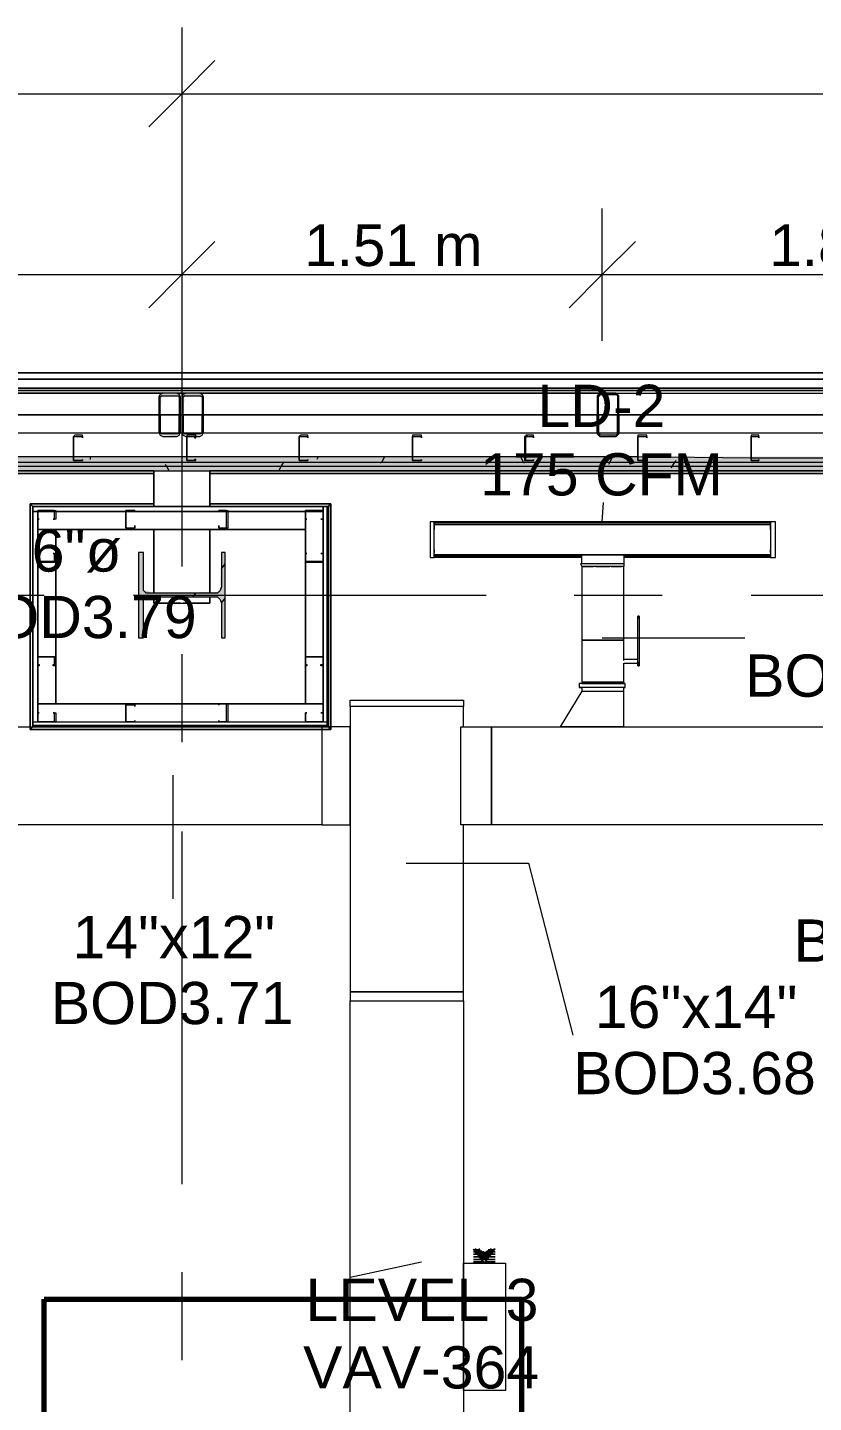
# Model space of a CAD drawing. Header units: metres. Extents: x -2 to 237, y -8 to 52.
# Drawn here: x 15.507 to 18.334, y 43.738 to 48.683 of the extents above; entities that cross this region are included whole.
import ezdxf

# ---------------------------------------------------------------- set-up
doc = ezdxf.new("R2010")
doc.units = ezdxf.units.M
doc.layers.add('HVAC - Ductos', color=5, linetype='Continuous', lineweight=0)
doc.layers.add('PDF4_Text', color=7, linetype='Continuous', lineweight=0)
doc.layers.add('PDF4_Geometry', color=7, linetype='Continuous', lineweight=0, true_color=0xaaaaaa)
doc.layers.add('PDF4_Solid Fills', color=7, linetype='Continuous', lineweight=0, true_color=0xffffff)
doc.styles.add('PDF Helvetica', font='')
doc.styles.get('PDF Helvetica').set_extended_font_data('Helvetica')

msp = doc.modelspace()

# ---------------------------------------------------------------- hatches: boundary and pattern name
at = {"layer": 'PDF4_Solid Fills', "lineweight": 0, "transparency": 33554559}
for points in [[(15.98, 47.2263), (15.9846, 47.2309), (15.9892, 47.3592), (16.0533, 47.3592), (16.0487, 47.2263), (15.9892, 47.2217), (15.9892, 47.2263), (15.9846, 47.2263), (15.9846, 47.2172), (15.9938, 47.2172), (16.0442, 47.2126), (16.0442, 47.2172), (16.0533, 47.2217), (16.0579, 47.3631), (16.0579, 47.3638), (16.0533, 47.3684), (15.9846, 47.3684), (15.98, 47.3592)], [(16.0625, 47.2263), (16.0671, 47.2309), (16.0717, 47.3592), (16.1358, 47.3592), (16.1313, 47.2263), (16.0717, 47.2217), (16.0717, 47.2263), (16.0671, 47.2263), (16.0671, 47.2172), (16.0763, 47.2172), (16.1267, 47.2126), (16.1267, 47.2172), (16.1358, 47.2217), (16.1404, 47.3632), (16.1404, 47.3638), (16.1358, 47.3684), (16.0671, 47.3684), (16.0625, 47.3592)], [(4.613, 47.121), (56.1701, 47.121), (56.3746, 47.1164), (56.3763, 47.1164), (56.3763, 47.1347), (18.1105, 47.1393), (4.613, 47.1393)], [(4.613, 47.1072), (56.1701, 47.1072), (56.3759, 47.1026), (56.3763, 47.1026), (56.3763, 47.121), (4.613, 47.121)], [(56.1701, 47.0889), (56.3763, 47.0843), (56.3763, 47.1072), (4.613, 47.1072), (4.613, 47.0889)], [(16.2046, 46.7957), (16.2, 46.6628), (16.1908, 46.6537), (15.948, 46.6491), (15.948, 46.6537), (15.9343, 46.6582), (15.9251, 46.6582), (15.9251, 46.7957), (15.9067, 46.7957), (15.9067, 46.4887), (15.9251, 46.4887), (15.9251, 46.6307), (15.9297, 46.6353), (16.1954, 46.6353), (16.2046, 46.6261), (16.2046, 46.4887), (16.2183, 46.4887), (16.2183, 46.7957)]]:
    msp.add_hatch(color=256, dxfattribs=at).paths.add_polyline_path(points)
h = msp.add_hatch(color=256, dxfattribs=at)
h.paths.add_polyline_path([(17.5653, 47.2172), (17.6249, 47.2126), (17.6249, 47.2172)])
h.paths.add_polyline_path([(17.5607, 47.2217), (17.5653, 47.2172), (17.5653, 47.2217)])
h.paths.add_polyline_path([(17.6294, 47.3638), (17.6294, 47.2217), (17.634, 47.3638)])
h.paths.add_polyline_path([(17.5653, 47.3638), (17.6249, 47.3684), (17.5607, 47.3684), (17.5561, 47.3638), (17.5561, 47.2217), (17.5607, 47.3592)])
h = msp.add_hatch(color=256, dxfattribs=at)
h.paths.add_polyline_path([(17.327, 47.2126), (17.327, 47.2172), (17.2996, 47.2172)])
h.paths.add_polyline_path([(17.2996, 47.2126), (17.295, 47.2126), (17.295, 47.1256), (17.295, 47.1256)])

# ---------------------------------------------------------------- linework, layer by layer
at = {"layer": 'HVAC - Ductos', "color": 252, "lineweight": 0, "true_color": 0x939598}
for points in [[(16.0625, 48.6833), (16.0625, 48.445), (16.0625, 48.2068)], [(16.1816, 48.5642), (16.0625, 48.445), (15.9434, 48.3259)], [(6.6289, 48.445), (16.0625, 48.445), (25.2579, 48.445), (37.4404, 48.445), (46.6541, 48.445), (56.0876, 48.445)], [(16.0625, 48.0327), (16.0625, 47.7945), (16.0625, 47.5562)], [(17.5745, 47.5562), (17.5745, 47.7945), (17.5745, 48.0327)], [(16.1816, 47.9136), (16.0625, 47.7945), (15.9434, 47.6753)], [(17.6936, 47.9136), (17.5745, 47.7945), (17.4553, 47.6753)], [(6.6289, 47.7945), (8.1775, 47.7945), (16.0625, 47.7945), (17.5745, 47.7945), (19.4071, 47.7945), (21.7666, 47.7945), (23.9658, 47.7945), (37.4404, 47.7945), (40.9637, 47.7945), (43.1582, 47.7945), (45.3574, 47.7945), (46.6541, 47.7945), (47.8727, 47.7945), (49.9986, 47.7945), (52.3582, 47.7945), (54.5528, 47.7945), (56.0876, 47.7945)]]:
    msp.add_lwpolyline(points, dxfattribs=at)
at = {"layer": 'HVAC - Ductos', "lineweight": 0}
for points in [[(17.5745, 46.9056), (17.5791, 46.9744)], [(18.1792, 46.8828), (18.1792, 46.9056), (18.1792, 46.901), (16.9697, 46.901), (16.9697, 46.9056), (16.9697, 46.8828)], [(18.1792, 46.9056), (16.9697, 46.9056)], [(16.9697, 46.8323), (16.9697, 46.8415), (16.9697, 46.8506)], [(18.1792, 46.8506), (18.1792, 46.8415), (18.1792, 46.8323)], [(17.5012, 46.7774), (16.9697, 46.7774), (16.9697, 46.782), (16.9697, 46.8002), (16.9697, 46.8048), (16.9697, 46.8002), (16.9697, 46.7957)], [(16.9697, 46.782), (17.5012, 46.782)], [(17.5012, 46.7544), (17.5012, 46.7866), (17.5103, 46.7866), (17.5195, 46.7866), (17.5378, 46.7866), (17.5561, 46.7866), (17.5745, 46.7866), (17.5928, 46.7866), (17.6111, 46.7866), (17.6294, 46.7866), (17.6432, 46.7866), (17.6477, 46.7866), (17.6523, 46.7866), (17.6523, 46.7544), (17.6523, 46.7453), (17.6477, 46.7453), (17.6294, 46.7453), (17.6065, 46.7453), (17.5745, 46.7453), (17.547, 46.7453), (17.5195, 46.7453), (17.5057, 46.7453), (17.5012, 46.7453), (17.5012, 46.4795), (17.5103, 46.4795), (17.5195, 46.4795), (17.5378, 46.4795), (17.5561, 46.4795), (17.5745, 46.4795), (17.5928, 46.4795), (17.6111, 46.4795), (17.6294, 46.4795), (17.6432, 46.4795), (17.6477, 46.4795), (17.6523, 46.4795), (17.6477, 46.4795), (17.6432, 46.4795), (17.6294, 46.4795), (17.6111, 46.4795), (17.5928, 46.4795), (17.5745, 46.4795), (17.5561, 46.4795), (17.5378, 46.4795), (17.5195, 46.4795), (17.5103, 46.4795), (17.5012, 46.4795), (17.5012, 46.3284), (17.5103, 46.3284), (17.5195, 46.3284), (17.5378, 46.3284), (17.5561, 46.3284), (17.5745, 46.3284), (17.5928, 46.3284), (17.6111, 46.3284), (17.6294, 46.3284), (17.6432, 46.3284), (17.6477, 46.3284), (17.6523, 46.3284), (17.6477, 46.3284), (17.6523, 46.3284), (17.6477, 46.3284), (17.6432, 46.3284), (17.6294, 46.3284), (17.6111, 46.3284), (17.5928, 46.3284), (17.5745, 46.3284), (17.5561, 46.3284), (17.5378, 46.3284), (17.5195, 46.3284), (17.5103, 46.3284), (17.5012, 46.3284), (17.5012, 46.3238), (17.5103, 46.3238), (17.5195, 46.3238), (17.5378, 46.3238), (17.5561, 46.3238), (17.5745, 46.3238), (17.5928, 46.3238), (17.6111, 46.3238), (17.6294, 46.3238), (17.6432, 46.3238), (17.6477, 46.3238), (17.6523, 46.3238), (17.6477, 46.3238), (17.6569, 46.3238), (17.6477, 46.3238), (17.634, 46.3238), (17.6157, 46.3238), (17.5973, 46.3238), (17.5745, 46.3238), (17.5561, 46.3238), (17.5332, 46.3238), (17.5149, 46.3238), (17.5057, 46.3238), (17.4966, 46.3238), (17.492, 46.3238), (17.492, 46.31)], [(18.1792, 46.7957), (18.1792, 46.8002), (18.1792, 46.8048), (18.1792, 46.8002), (18.1792, 46.782), (18.1792, 46.7774), (17.6523, 46.7774)], [(17.6523, 46.782), (18.1792, 46.782)], [(17.6523, 46.7544), (17.6477, 46.7544), (17.6294, 46.7544), (17.6065, 46.7544), (17.5745, 46.7544), (17.547, 46.7544), (17.5195, 46.7544), (17.5057, 46.7544), (17.4966, 46.7544), (17.5012, 46.7453), (17.5057, 46.7453), (17.5103, 46.7453), (17.5195, 46.7453), (17.5378, 46.7453), (17.5424, 46.7453)], [(17.5515, 46.7453), (17.5561, 46.7453), (17.5745, 46.7453), (17.5928, 46.7453), (17.6019, 46.7453)], [(17.6065, 46.7453), (17.6111, 46.7453), (17.6294, 46.7453), (17.6432, 46.7453)], [(17.7027, 46.4108), (17.6523, 46.4108), (17.6523, 46.4795), (17.6523, 46.7453), (17.6477, 46.7453)], [(17.6523, 46.3238), (17.6523, 46.3284), (17.6523, 46.397), (17.7027, 46.397), (17.7027, 46.4016), (17.7027, 46.397), (17.7027, 46.3925), (17.7027, 46.3879), (17.7027, 46.3925), (17.7027, 46.397), (17.7027, 46.4016), (17.7027, 46.5574), (17.7027, 46.562), (17.7027, 46.5666), (17.7027, 46.562), (17.7027, 46.5574)], [(17.7073, 46.5666), (17.7027, 46.5666)], [(17.7073, 46.5574), (17.7073, 46.562), (17.7073, 46.5666), (17.7073, 46.562), (17.7073, 46.5574), (17.7073, 46.4016), (17.7073, 46.397), (17.7073, 46.3925), (17.7073, 46.3879), (17.7073, 46.3925), (17.7073, 46.397), (17.7073, 46.4016)], [(17.5745, 46.4887), (18.0876, 46.4887)], [(17.6523, 46.4062), (17.6523, 46.4108)], [(17.7027, 46.3879), (17.7027, 46.3925), (17.7027, 46.3879)], [(17.7027, 46.3879), (17.7073, 46.3879)], [(17.7073, 46.3879), (17.7073, 46.3925), (17.7073, 46.3879)], [(17.5012, 46.2963), (17.4232, 46.168), (17.4278, 46.168), (17.4462, 46.168), (17.4691, 46.168), (17.5012, 46.168), (17.5745, 46.168), (17.6065, 46.168), (17.6294, 46.168), (17.6477, 46.168), (17.6523, 46.168), (17.6523, 46.2963)], [(17.5012, 46.3238), (17.4966, 46.3238), (17.492, 46.3238)], [(17.6523, 46.31), (17.6569, 46.31), (17.6477, 46.31), (17.634, 46.31), (17.6157, 46.31), (17.5973, 46.31), (17.5745, 46.31), (17.5561, 46.31), (17.5332, 46.31), (17.5149, 46.31), (17.5057, 46.31), (17.4966, 46.31), (17.492, 46.31), (17.4966, 46.31), (17.5012, 46.31), (17.5012, 46.2963), (17.5103, 46.2963), (17.5195, 46.2963), (17.5378, 46.2963), (17.5561, 46.2963), (17.5745, 46.2963), (17.5928, 46.2963), (17.6111, 46.2963), (17.6294, 46.2963), (17.6432, 46.2963), (17.6477, 46.2963), (17.6523, 46.2963), (17.6523, 46.31), (17.6477, 46.31), (17.6432, 46.31)], [(17.5103, 46.31), (17.5057, 46.31)], [(17.5195, 46.31), (17.5149, 46.31)], [(17.6157, 46.31), (17.6111, 46.31), (17.5928, 46.31), (17.5745, 46.31), (17.5561, 46.31), (17.5378, 46.31), (17.5332, 46.31)], [(17.5424, 46.2963), (17.547, 46.2963), (17.5515, 46.2963)], [(17.6019, 46.2963), (17.6065, 46.2963)], [(17.634, 46.31), (17.6294, 46.31)], [(17.6569, 46.31), (17.6569, 46.3238)], [(17.6523, 46.168), (17.6477, 46.168), (17.6294, 46.168), (17.6065, 46.168), (17.5745, 46.168), (17.5012, 46.168), (17.4691, 46.168), (17.4462, 46.168), (17.4278, 46.168), (17.4232, 46.168)], [(16.0305, 45.9939), (16.0305, 45.5495)], [(16.8689, 45.6778), (17.3088, 45.6778), (17.4691, 45.0593)], [(17.1529, 44.2391), (17.1529, 44.2437), (17.1896, 44.2437), (17.1529, 44.2437), (17.1621, 44.2528), (17.1896, 44.2528), (17.1621, 44.2528), (17.1667, 44.262), (17.1896, 44.262), (17.1667, 44.262), (17.1759, 44.2712), (17.1896, 44.2712), (17.1759, 44.2712), (17.1804, 44.2804), (17.1896, 44.2804), (17.1804, 44.2804), (17.1896, 44.2895), (17.185, 44.2895), (17.1804, 44.2804), (17.1804, 44.2895), (17.1804, 44.2804), (17.1759, 44.2712), (17.1759, 44.2895), (17.1713, 44.2895), (17.1713, 44.2712), (17.1667, 44.262), (17.1667, 44.2895), (17.1667, 44.262), (17.1621, 44.2528), (17.1621, 44.285), (17.1575, 44.2804), (17.1575, 44.2528), (17.1529, 44.2528), (17.1529, 44.2804), (17.1529, 44.2528), (17.1483, 44.2528), (17.1483, 44.2804), (17.1438, 44.2804), (17.1438, 44.2528), (17.1392, 44.2528), (17.1392, 44.2804), (17.1392, 44.285), (17.1392, 44.2528), (17.1346, 44.262), (17.1346, 44.2895), (17.1301, 44.2895), (17.1301, 44.262), (17.1255, 44.2712), (17.1255, 44.2895), (17.1255, 44.2712), (17.1209, 44.2804), (17.1209, 44.2895), (17.1163, 44.2895), (17.1163, 44.2804), (17.1117, 44.2895), (17.1163, 44.2804), (17.1117, 44.2804), (17.1163, 44.2804), (17.1255, 44.2712), (17.1117, 44.2712), (17.1255, 44.2712), (17.1301, 44.262), (17.1117, 44.262), (17.1301, 44.262), (17.1392, 44.2528), (17.1117, 44.2528), (17.1392, 44.2528), (17.1438, 44.2437), (17.1117, 44.2437), (17.1438, 44.2437), (17.1483, 44.2391)], [(16.6673, 44.1888), (16.9238, 44.2437)]]:
    msp.add_lwpolyline(points, dxfattribs=at)
for points in [[(16.9559, 46.9056), (16.9559, 46.7774), (16.9697, 46.7774), (16.9697, 46.9056)], [(16.9697, 46.8964), (18.1792, 46.8964), (18.1792, 46.7866), (16.9697, 46.7866)], [(16.9697, 46.8873), (16.9697, 46.8828), (16.9697, 46.8782), (16.9697, 46.8828)], [(18.1975, 46.9056), (18.1792, 46.9056), (18.1792, 46.7774), (18.1975, 46.7774)], [(18.1792, 46.8782), (18.1792, 46.8828), (18.1792, 46.8873), (18.1792, 46.8828)], [(18.1792, 46.7866), (16.9697, 46.7866)], [(17.0751, 46.2413), (16.6673, 46.2413), (16.6673, 46.2642), (17.0751, 46.2642)], [(16.6673, 45.215), (16.6673, 45.1829), (17.0751, 45.1829), (17.0751, 45.215), (17.0751, 45.8152), (17.0659, 45.8152), (17.0659, 46.168), (17.0751, 46.168), (17.0751, 46.2413), (16.6673, 46.2413), (16.6673, 45.215), (17.0751, 45.215)], [(16.5665, 45.8152), (15.1462, 45.8152), (15.1462, 46.168), (16.5665, 46.168), (16.5665, 45.8152), (16.6673, 45.8152), (16.6673, 46.168), (16.5665, 46.168)], [(17.0659, 46.168), (17.1759, 46.168), (17.1759, 45.8152), (17.0659, 45.8152)], [(18.3808, 45.8152), (17.1759, 45.8152), (17.1759, 46.168), (18.3808, 46.168)], [(17.0751, 45.1829), (17.0751, 43.3595), (16.6673, 43.3595), (16.6673, 45.1829)], [(17.2263, 43.781), (17.0751, 43.781), (17.0751, 44.2391), (17.2263, 44.2391)], [(17.1575, 44.2483), (17.1483, 44.2391), (17.1483, 44.2437), (17.1438, 44.2483), (17.1438, 44.2528), (17.1483, 44.2528), (17.1529, 44.2528)]]:
    msp.add_lwpolyline(points, close=True, dxfattribs=at)
at = {"layer": 'PDF4_Geometry', "color": 252, "lineweight": 0, "true_color": 0x939598}
msp.add_lwpolyline([(16.0625, 48.6787), (16.0625, 48.2022)], dxfattribs=at)
at = {"layer": 'PDF4_Geometry', "lineweight": 0}
for points in [[(16.0625, 48.2022), (16.0625, 46.7453)], [(16.0991, 47.4417), (16.0259, 47.4417)], [(17.634, 47.4417), (17.5561, 47.4417)], [(12.9699, 47.3684), (11.5313, 47.3684), (12.9974, 47.3684), (14.5277, 47.3684), (15.9938, 47.3684), (14.5598, 47.3684)], [(16.1083, 47.2126), (16.1267, 47.2126), (16.1358, 47.2172), (16.1404, 47.2263), (16.1404, 47.3546), (16.1358, 47.3638), (16.1267, 47.3684), (16.0763, 47.3684), (16.0671, 47.3638), (16.0625, 47.3546), (16.0625, 47.2263), (16.0671, 47.2172), (16.0763, 47.2126), (16.0809, 47.2126)], [(17.5653, 47.3684), (16.1267, 47.3684), (17.5973, 47.3684), (19.1276, 47.3684), (20.5938, 47.3684), (19.1597, 47.3684)], [(17.6249, 47.3684), (19.1001, 47.3684)], [(15.98, 47.2905), (15.98, 47.2263)], [(15.9846, 47.2905), (15.9846, 47.2263)], [(16.0533, 47.2263), (16.0533, 47.2905)], [(16.0579, 47.2263), (16.0579, 47.2905)], [(16.0625, 47.2905), (16.0625, 47.2263)], [(16.0671, 47.2905), (16.0671, 47.2263)], [(16.1358, 47.2263), (16.1358, 47.2905)], [(16.1404, 47.2263), (16.1404, 47.2905)], [(17.5561, 47.2263), (17.5561, 47.2905)], [(17.5607, 47.2905), (17.5607, 47.2263)], [(17.6294, 47.2263), (17.6294, 47.2905)], [(17.634, 47.2905), (17.634, 47.2263)], [(4.613, 47.2263), (56.3763, 47.2217)], [(17.295, 47.1393), (16.8918, 47.1393), (16.4841, 47.1393), (16.0809, 47.1393), (15.6731, 47.1393), (15.2699, 47.1393), (14.8621, 47.1393), (14.4589, 47.1393)], [(19.3247, 47.1347), (18.9214, 47.1347), (18.5137, 47.1347), (18.1105, 47.1347), (17.7027, 47.1393), (17.2996, 47.1393)], [(4.613, 47.121), (56.3763, 47.1164)], [(4.613, 47.1072), (56.3763, 47.1026)], [(56.3763, 47.0843), (4.613, 47.0889)], [(6.968, 47.0889), (15.9617, 47.0889)], [(15.9617, 47.0889), (6.968, 47.0889)], [(6.968, 47.0889), (15.9617, 47.0889)], [(15.9617, 47.0889), (6.968, 47.0889)], [(15.9617, 47.0889), (6.968, 47.0889)], [(6.968, 47.0889), (15.9617, 47.0889)], [(6.968, 47.0889), (15.9617, 47.0889)], [(15.9617, 47.0889), (6.968, 47.0889)], [(6.968, 47.0889), (15.9617, 47.0889)], [(15.9617, 47.0889), (6.968, 47.0889)], [(16.1633, 47.0889), (25.1571, 47.0843)], [(25.1571, 47.0889), (16.1633, 47.0889)], [(16.1633, 47.0889), (25.1571, 47.0889)], [(25.1571, 47.0889), (16.1633, 47.0889)], [(25.1571, 47.0889), (16.1633, 47.0889)], [(16.1633, 47.0889), (25.1571, 47.0889)], [(16.1633, 47.0889), (25.1571, 47.0843)], [(25.1571, 47.0889), (16.1633, 47.0889)], [(16.1633, 47.0889), (25.1571, 47.0889)], [(25.1571, 47.0889), (16.1633, 47.0889)], [(15.5173, 46.9698), (15.5173, 46.1588)], [(15.5173, 46.9698), (15.5173, 46.9652)], [(15.5173, 46.9698), (15.5173, 46.9652)], [(15.5173, 46.1588), (15.5173, 46.9698)], [(15.9617, 46.9606), (15.5265, 46.9606), (15.9617, 46.9606)], [(15.5265, 46.9606), (15.5265, 46.168), (15.5265, 46.9606)], [(15.5265, 46.9606), (15.5265, 46.168), (15.5265, 46.9606)], [(15.5265, 46.9606), (15.5265, 46.1726), (15.5265, 46.9606)], [(15.9617, 46.9606), (15.5265, 46.9606), (15.9617, 46.9606)], [(16.5848, 46.9606), (15.5265, 46.9606), (16.5848, 46.9606)], [(16.5985, 46.9698), (16.1633, 46.9698)], [(16.1633, 46.9698), (16.5985, 46.9698)], [(16.5985, 46.9698), (16.1633, 46.9698)], [(16.1633, 46.9698), (16.5985, 46.9698)], [(16.5848, 46.1726), (16.5848, 46.9606), (16.5848, 46.1726)], [(16.5894, 46.9606), (16.594, 46.9652), (16.594, 46.9698), (16.5985, 46.9698)], [(16.5894, 46.9606), (16.594, 46.9652), (16.594, 46.9698), (16.5985, 46.9698)], [(16.5894, 46.168), (16.5894, 46.9606)], [(16.5894, 46.9606), (16.5894, 46.168)], [(16.5985, 46.1588), (16.5985, 46.9698)], [(16.5985, 46.9698), (16.5985, 46.1588)], [(16.5985, 46.1588), (16.5985, 46.9698)], [(16.5985, 46.9698), (16.5985, 46.1588)], [(16.2046, 46.7361), (16.2183, 46.7544)], [(15.5677, 46.6399), (15.2516, 46.6399)], [(17.1575, 46.6399), (15.8884, 46.6399)], [(15.9617, 46.6353), (15.9617, 46.6124), (15.9617, 46.6353)], [(16.1037, 46.6353), (16.1129, 46.6491)], [(17.7898, 46.6399), (17.4736, 46.6399)], [(19.3796, 46.6399), (18.1105, 46.6399)], [(16.0442, 46.6124), (16.0487, 46.6124), (16.0533, 46.6124), (16.0579, 46.6124), (16.0533, 46.6124), (16.0487, 46.6124), (16.0442, 46.6124), (15.9617, 46.6124), (16.1633, 46.6124), (16.0854, 46.6124), (16.0809, 46.6124), (16.0763, 46.6124), (16.0717, 46.6124), (16.0671, 46.6124), (16.0717, 46.6124), (16.0763, 46.6124), (16.0809, 46.6124), (16.0854, 46.6124)], [(16.2046, 46.6124), (16.2183, 46.6307)], [(16.0625, 46.4292), (16.0625, 46.113)], [(15.5265, 46.168), (15.5219, 46.1634), (15.5173, 46.1634), (15.5173, 46.1588)], [(15.5265, 46.168), (15.5219, 46.1634), (15.5173, 46.1634), (15.5173, 46.1588)], [(15.5173, 46.1588), (15.5219, 46.1634), (15.5265, 46.168)], [(16.5985, 46.1588), (15.5173, 46.1588)], [(15.5173, 46.1588), (16.5985, 46.1588)], [(16.5985, 46.1588), (15.5173, 46.1588)], [(15.5265, 46.1726), (15.5265, 46.168)], [(16.5848, 46.1726), (15.5265, 46.1726)], [(16.5848, 46.168), (15.5265, 46.168)], [(16.5894, 46.168), (15.5265, 46.168)], [(15.5265, 46.168), (16.5894, 46.168)], [(16.5848, 46.168), (15.5265, 46.168)], [(16.5894, 46.168), (15.5265, 46.168)], [(15.5265, 46.168), (16.5848, 46.168)], [(15.5311, 46.168), (16.5848, 46.168)], [(15.5311, 46.168), (16.5848, 46.168)], [(16.5848, 46.168), (16.5848, 46.1726)], [(16.5894, 46.168), (16.594, 46.1634), (16.594, 46.1588), (16.5985, 46.1588)], [(16.0625, 45.7923), (16.0625, 44.5232)], [(16.0625, 44.207), (16.0625, 43.8909)]]:
    msp.add_lwpolyline(points, dxfattribs=at)
for points in [[(16.0625, 47.4417), (17.5973, 47.4417), (19.1276, 47.4417), (17.5973, 47.4417), (16.0625, 47.4417), (14.5277, 47.4417)], [(16.0625, 47.4188), (14.5277, 47.4188)], [(16.0625, 47.3867), (14.5277, 47.3867)], [(16.0625, 47.3775), (14.5277, 47.3775)], [(17.5973, 47.4188), (16.0625, 47.4188)], [(17.5973, 47.3867), (16.0625, 47.3867)], [(17.5973, 47.3775), (16.0625, 47.3775)], [(19.1276, 47.4188), (17.5973, 47.4188)], [(19.1276, 47.3867), (17.5973, 47.3867)], [(19.1276, 47.3775), (17.5973, 47.3775)], [(15.9938, 47.2126), (16.0442, 47.2126), (16.0533, 47.2172), (16.0579, 47.2263), (16.0579, 47.3546), (16.0533, 47.3638), (16.0442, 47.3684), (15.9938, 47.3684), (15.9846, 47.3638), (15.98, 47.3546), (15.98, 47.2263), (15.9846, 47.2172)], [(15.9938, 47.2217), (15.9892, 47.2217), (15.9846, 47.2263), (15.9846, 47.3546), (15.9892, 47.3592), (15.9938, 47.3592), (16.0442, 47.3592), (16.0487, 47.3592), (16.0533, 47.3546), (16.0533, 47.2263), (16.0487, 47.2217), (16.0442, 47.2217)], [(16.0625, 47.3684), (16.0442, 47.3684)], [(16.0763, 47.3684), (16.0625, 47.3684)], [(16.1358, 47.2263), (16.1313, 47.2217), (16.1267, 47.2217), (16.0763, 47.2217), (16.0717, 47.2217), (16.0671, 47.2263), (16.0671, 47.3546), (16.0717, 47.3592), (16.0763, 47.3592), (16.1267, 47.3592), (16.1313, 47.3592), (16.1358, 47.3546)], [(17.634, 47.3592), (17.6294, 47.3638), (17.6249, 47.3684), (17.5653, 47.3684), (17.5607, 47.3638), (17.5561, 47.3592), (17.5561, 47.2217), (17.5607, 47.2172), (17.5653, 47.2126), (17.6249, 47.2126), (17.6294, 47.2172), (17.634, 47.2217)], [(17.5653, 47.3638), (17.6249, 47.3638), (17.6294, 47.3592), (17.6294, 47.2217), (17.6249, 47.2172), (17.5653, 47.2172), (17.5653, 47.2217), (17.5607, 47.2217), (17.5607, 47.3592), (17.5653, 47.3592)], [(14.5689, 47.2905), (15.98, 47.2905)], [(15.9846, 47.2905), (16.0533, 47.2905)], [(16.0579, 47.2905), (16.0625, 47.2905)], [(16.0671, 47.2905), (16.1358, 47.2905)], [(16.1404, 47.2905), (17.5561, 47.2905)], [(17.5607, 47.2905), (17.5973, 47.2905), (17.6294, 47.2905), (17.5973, 47.2905)], [(17.634, 47.2905), (19.091, 47.2905)], [(15.7051, 47.2172), (15.6777, 47.2172), (15.6731, 47.2126), (15.6731, 47.1255), (15.6777, 47.1255), (15.7051, 47.1255), (15.7051, 47.1301), (15.7051, 47.1255), (15.6777, 47.1255), (15.6731, 47.1255), (15.6731, 47.2126), (15.6777, 47.2126), (15.7051, 47.2126), (15.7051, 47.208)], [(16.1129, 47.2172), (16.0809, 47.2172), (16.0809, 47.2126), (16.0809, 47.1255), (16.1129, 47.1255), (16.1129, 47.1301), (16.1083, 47.1301), (16.1083, 47.1255), (16.0809, 47.1255), (16.0809, 47.2126), (16.1083, 47.2126), (16.1083, 47.208), (16.1129, 47.208)], [(16.5161, 47.2172), (16.4887, 47.2172), (16.4841, 47.2126), (16.4841, 47.1255), (16.4887, 47.1255), (16.5161, 47.1255), (16.5161, 47.1301), (16.5161, 47.1255), (16.4887, 47.1255), (16.4841, 47.1255), (16.4841, 47.2126), (16.4887, 47.2126), (16.5161, 47.2126), (16.5161, 47.208)], [(16.9238, 47.2172), (16.8918, 47.2172), (16.8918, 47.2126), (16.8918, 47.1255), (16.9238, 47.1255), (16.9238, 47.1301), (16.9238, 47.1255), (16.8918, 47.1255), (16.8918, 47.2126), (16.9238, 47.2126), (16.9238, 47.208)], [(17.327, 47.2172), (17.2996, 47.2172), (17.2996, 47.2126), (17.295, 47.2126), (17.295, 47.1255), (17.2996, 47.1255), (17.327, 47.1255), (17.327, 47.1301), (17.327, 47.1255), (17.2996, 47.1255), (17.2996, 47.2126), (17.327, 47.2126), (17.327, 47.208)], [(17.7348, 47.2172), (17.7027, 47.2172), (17.7027, 47.2126), (17.7027, 47.1255), (17.7348, 47.1255), (17.7348, 47.1301), (17.7348, 47.1255), (17.7027, 47.1255), (17.7027, 47.2126), (17.7348, 47.2126), (17.7348, 47.208)], [(18.138, 47.2172), (18.1105, 47.2172), (18.1105, 47.2126), (18.1105, 47.1255), (18.138, 47.1255), (18.138, 47.1301), (18.138, 47.1255), (18.1105, 47.1255), (18.1105, 47.2126), (18.138, 47.2126), (18.138, 47.208)], [(6.968, 47.0797), (15.9617, 47.0797)], [(6.968, 47.0797), (15.9617, 47.0797)], [(15.9617, 47.0889), (15.9617, 46.9606)], [(16.1633, 47.0889), (16.1633, 46.9606)], [(16.1633, 47.0797), (25.1571, 47.0797)], [(16.1633, 47.0797), (25.1571, 47.0797)], [(15.9617, 46.9698), (15.5173, 46.9698), (15.5173, 46.1588), (15.5173, 46.9698), (15.9617, 46.9698), (15.5173, 46.9698), (15.5173, 46.9652), (15.5219, 46.9652), (15.5265, 46.9606), (15.5219, 46.9652), (15.5265, 46.9606), (15.5265, 46.168), (15.5265, 46.9606), (15.5219, 46.9652), (15.5173, 46.9652), (15.5173, 46.9698)], [(15.5265, 46.8782), (15.5265, 46.9606), (16.5069, 46.9606), (16.5848, 46.9606), (16.5848, 46.2505), (16.5848, 46.168), (15.5265, 46.168), (15.5265, 46.2505)], [(16.5711, 46.9606), (15.5265, 46.9606), (15.9617, 46.9606), (15.5311, 46.9606), (15.9617, 46.9606), (15.5265, 46.9606), (15.5265, 46.168), (15.5265, 46.9606), (15.5265, 46.9423), (15.5265, 46.1863), (16.5848, 46.1863), (16.5848, 46.9606)], [(15.5448, 46.9423), (15.5265, 46.9423), (16.5711, 46.9423), (16.5711, 46.9606), (16.5711, 46.1863), (16.5848, 46.1863), (16.5848, 46.1726), (15.5265, 46.1726), (15.5265, 46.1863), (15.5448, 46.1863)], [(15.5448, 46.9468), (15.6043, 46.9468), (15.6089, 46.9468), (15.6089, 46.9148), (15.5997, 46.9148), (15.6043, 46.9148), (15.6043, 46.9468), (15.5448, 46.9468), (15.5448, 46.9148)], [(15.6089, 46.8782), (16.5069, 46.8782), (16.5069, 46.9423), (15.5448, 46.9423), (15.5448, 46.8782)], [(15.8609, 46.8828), (15.8609, 46.8873), (15.8609, 46.9468), (15.893, 46.9468), (15.893, 46.9423), (15.893, 46.9468), (15.8609, 46.9468), (15.8609, 46.8873), (15.8609, 46.8828), (15.893, 46.8828)], [(16.5894, 46.9606), (16.1633, 46.9606), (16.5848, 46.9606), (16.5894, 46.9606), (16.594, 46.9652), (16.594, 46.9698), (16.5985, 46.9698), (16.594, 46.9698), (16.594, 46.9652), (16.5894, 46.9606), (16.5848, 46.9606), (16.1633, 46.9606), (16.5894, 46.9606), (16.5894, 46.168)], [(16.5848, 46.9606), (16.1633, 46.9606), (16.5894, 46.9606), (16.1633, 46.9606)], [(16.2229, 46.8828), (16.2229, 46.8873), (16.2229, 46.9468), (16.1954, 46.9468), (16.1954, 46.9423), (16.1954, 46.9468), (16.2229, 46.9468), (16.2274, 46.9468), (16.2274, 46.8873), (16.2274, 46.8828), (16.2229, 46.8828), (16.1954, 46.8828)], [(16.5069, 46.9468), (16.5665, 46.9468), (16.5711, 46.9468), (16.5711, 46.9148), (16.5619, 46.9148), (16.5711, 46.9148), (16.5711, 46.9468), (16.5665, 46.9468), (16.5069, 46.9468), (16.5069, 46.9148)], [(16.5069, 46.8782), (16.5069, 46.2505), (16.5711, 46.2505), (16.5711, 46.9423), (16.5069, 46.9423)], [(16.5848, 46.9606), (16.5848, 46.168), (16.5848, 46.9606), (16.5848, 46.168), (16.5894, 46.168), (16.594, 46.1634), (16.594, 46.1588), (16.5985, 46.1588), (16.594, 46.1588), (16.594, 46.1634), (16.5894, 46.168), (16.5848, 46.168)], [(15.5493, 46.9148), (15.5448, 46.9148)], [(15.893, 46.8919), (15.893, 46.8828)], [(16.1954, 46.8919), (16.1954, 46.8828)], [(16.5115, 46.9148), (16.5069, 46.9148)], [(15.5448, 46.2505), (15.6089, 46.2505), (15.6089, 46.8782), (15.5448, 46.8782)], [(15.6089, 46.2505), (16.5069, 46.2505), (16.5069, 46.8782), (15.6089, 46.8782)], [(15.9617, 46.8782), (15.9617, 46.6491)], [(16.1633, 46.8782), (16.1633, 46.6491)], [(15.6089, 46.7636), (15.6043, 46.7636), (15.6043, 46.759), (15.5448, 46.759), (15.5448, 46.7636), (15.5448, 46.7911), (15.5493, 46.7911), (15.5448, 46.7911), (15.5448, 46.7636), (15.6043, 46.7636), (15.6043, 46.7911), (15.5997, 46.7911), (15.6089, 46.7911)], [(16.2183, 46.4887), (16.2183, 46.7957), (16.2046, 46.7957), (16.2046, 46.6719), (16.2, 46.6582), (16.1908, 46.6491), (16.1816, 46.6491), (15.948, 46.6491), (15.9343, 46.6491), (15.9251, 46.6582), (15.9251, 46.6719), (15.9251, 46.7957), (15.9067, 46.7957), (15.9067, 46.4887), (15.9251, 46.4887), (15.9251, 46.6124), (15.9251, 46.6261), (15.9343, 46.6353), (15.948, 46.6353), (16.1816, 46.6353), (16.1908, 46.6353), (16.2, 46.6261), (16.2046, 46.6124), (16.2046, 46.4887)], [(16.5069, 46.7636), (16.5665, 46.7636), (16.5711, 46.7636), (16.5711, 46.7911), (16.5619, 46.7911), (16.5711, 46.7911), (16.5711, 46.7636), (16.5665, 46.759), (16.5069, 46.759), (16.5069, 46.7636), (16.5069, 46.7911)], [(16.5115, 46.7911), (16.5069, 46.7911)], [(16.1633, 46.6353), (16.1633, 46.6124)], [(15.5997, 46.3879), (15.5997, 46.3925), (15.6043, 46.3925), (15.6043, 46.42), (15.5448, 46.42), (15.5448, 46.3925), (15.5493, 46.3925), (15.5493, 46.3879), (15.5448, 46.3879), (15.5448, 46.42), (15.6043, 46.42), (15.6089, 46.42), (15.6089, 46.3879)], [(16.5069, 46.42), (16.5665, 46.42), (16.5711, 46.42), (16.5711, 46.3879), (16.5619, 46.3879), (16.5619, 46.3925), (16.5711, 46.3925), (16.5711, 46.42), (16.5665, 46.42), (16.5069, 46.42), (16.5069, 46.3925), (16.5115, 46.3925), (16.5115, 46.3879), (16.5069, 46.3879)], [(16.5069, 46.2505), (15.6089, 46.2505), (15.5448, 46.2505), (15.5448, 46.1863), (16.5711, 46.1863), (16.5711, 46.2505)], [(15.8609, 46.1863), (15.8609, 46.2459), (15.8609, 46.2505), (15.893, 46.2505), (15.893, 46.2413), (15.893, 46.2459), (15.8609, 46.2459), (15.8609, 46.1863), (15.893, 46.1863)], [(16.2229, 46.1863), (16.2229, 46.2459), (16.2229, 46.2505), (16.1954, 46.2505), (16.1954, 46.2459), (16.1954, 46.2505), (16.2229, 46.2505), (16.2274, 46.2505), (16.2274, 46.2459), (16.2274, 46.1863), (16.2229, 46.1863), (16.1954, 46.1863)], [(15.6089, 46.1863), (15.6043, 46.1863), (15.5448, 46.1863), (15.5448, 46.2184), (15.5493, 46.2184), (15.5448, 46.2184), (15.5448, 46.1863), (15.6043, 46.1863), (15.6043, 46.2184), (15.5997, 46.2184), (15.6089, 46.2184)], [(15.893, 46.1909), (15.893, 46.1863)], [(16.1954, 46.1909), (16.1954, 46.1863)], [(16.5069, 46.1863), (16.5665, 46.1863), (16.5711, 46.1863), (16.5711, 46.2184), (16.5619, 46.2184), (16.5711, 46.2184), (16.5711, 46.1863), (16.5665, 46.1863), (16.5069, 46.1863), (16.5069, 46.2184)], [(16.5115, 46.2184), (16.5069, 46.2184)], [(16.5985, 46.1588), (16.594, 46.1588), (16.594, 46.1634), (16.5894, 46.168), (15.5265, 46.168), (15.5219, 46.1634), (15.5173, 46.1588)]]:
    msp.add_lwpolyline(points, close=True, dxfattribs=at)
at = {"layer": 'PDF4_Geometry', "color": 254, "lineweight": 0, "true_color": 0xd2d2d2}
for points in [[(17.295, 47.208), (17.2996, 47.208)], [(17.3042, 47.2126), (17.3042, 47.2172)]]:
    msp.add_lwpolyline(points, dxfattribs=at)
at = {"layer": 'PDF4_Geometry', "color": 254, "lineweight": 0, "true_color": 0xeaeaea}
for points in [[(15.7326, 47.1393), (15.7326, 47.1301)], [(16.5527, 47.1393), (16.5482, 47.1301)], [(16.791, 47.1393), (16.7818, 47.121), (16.7772, 47.1164)], [(17.295, 47.1164), (17.2904, 47.121), (17.2812, 47.1393)], [(17.6111, 47.1393), (17.6019, 47.121), (17.5973, 47.1118)], [(16.0167, 47.0889), (16.0075, 47.1072), (16.0029, 47.1118)], [(16.429, 47.121), (16.4199, 47.1072), (16.4107, 47.0889)], [(17.8402, 47.1255), (17.8356, 47.121), (17.8264, 47.1072), (17.8219, 47.0981)]]:
    msp.add_lwpolyline(points, dxfattribs=at)
at = {"layer": 'PDF4_Geometry', "color": 232, "lineweight": 70, "true_color": 0xe91e64}
msp.add_lwpolyline([(15.5669, 44.1093), (17.2835, 44.1093), (17.2835, 41.8954), (15.5669, 41.8954)], close=True, dxfattribs=at)

# ---------------------------------------------------------------- texts
at = {"layer": 'PDF4_Text', "color": 252, "lineweight": 0, "true_color": 0x939598, "char_height": 0.15002, "attachment_point": 4, "style": 'PDF Helvetica'}
for s, insert in [('1.51 m', (16.5031, 47.8993)), ('1.83 m', (18.1754, 47.8993))]:
    msp.add_mtext(s, dxfattribs=dict(at, insert=insert))
at = {"layer": 'PDF4_Text', "lineweight": 0, "char_height": 0.1519, "attachment_point": 4, "style": 'PDF Helvetica'}
for s, insert in [('LD-2', (17.3415, 47.3226)), ('175 CFM', (17.1353, 47.0752)), ('6"ø', (15.5226, 46.8003)), ('BOD3.79', (15.2431, 46.5621)), ('BOD3.84', (18.0883, 46.3513)), ('14"x12"', (15.6692, 45.412)), ('BOD3.76', (18.2625, 45.3983)), ('BOD3.71', (15.5913, 45.1738)), ('16"x14"', (17.5477, 45.16)), ('BOD3.68', (17.4698, 44.9218)), ('LEVEL 3', (16.5076, 44.1062)), ('VAV-364', (16.4985, 43.8634))]:
    msp.add_mtext(s, dxfattribs=dict(at, insert=insert))

doc.saveas('drawing.dxf')
